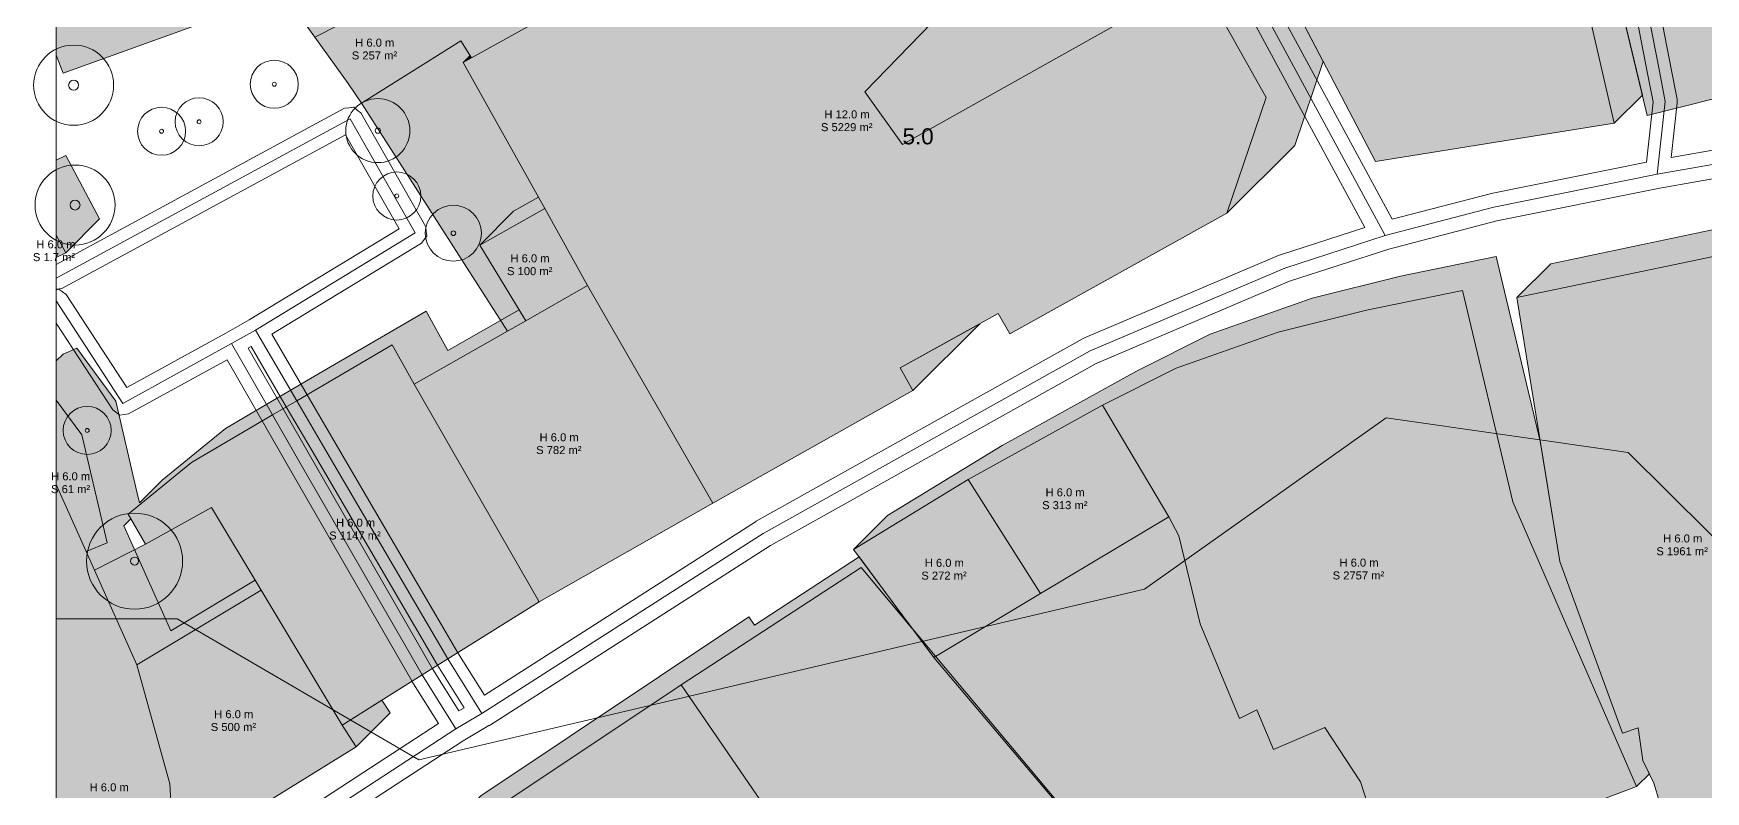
# Model space of a CAD drawing. Header units: metres. Extents: x -4 to 969, y -5 to 964.
# Drawn here: x -2.8 to 206.1, y 167.8 to 262.5 of the extents above; entities that cross this region are included whole.
import ezdxf

# ---------------------------------------------------------------- set-up
doc = ezdxf.new("R2010")
doc.units = ezdxf.units.M
doc.header["$MEASUREMENT"] = 0
for name, color, linetype, lineweight, true_color in [('TPX_BUILDING_AREAS_TEXT', 7, 'CONTINUOUS', 0, 0x000000), ('TPX_BUILDING_HEIGHTS_TEXT', 7, 'CONTINUOUS', 0, 0x000000), ('TPX_BUILDINGS', 7, 'CONTINUOUS', 0, 0x000000), ('TPX_BUILDINGS_HATCH', 7, 'CONTINUOUS', 0, 0xf0f0f0), ('TPX_BUILDINGS_SHADOWS_HATCH', 7, 'CONTINUOUS', 0, 0x000000), ('TPX_BUILDINGS_SHADOWS_OUTLINES', 7, 'CONTINUOUS', 0, 0x000000), ('TPX_CONTOUR_LINES_5M', 7, 'CONTINUOUS', 0, 0x969696), ('TPX_CONTOUR_LINES_5M_TEXT', 7, 'CONTINUOUS', 0, 0x000000), ('TPX_FRAME_PROJECT', 7, 'CONTINUOUS', 0, 0x000000), ('TPX_ROADS_AXES', 7, 'CONTINUOUS', 0, 0x323232), ('TPX_ROADS_CONTOURS', 7, 'CONTINUOUS', 0, 0x646464), ('TPX_VEGETATION_GREEN_SPACES', 7, 'CONTINUOUS', 0, 0x58ba48), ('TPX_VEGETATION_GREEN_SPACES_HATCH', 7, 'CONTINUOUS', 0, 0x58ba48), ('TPX_VEGETATION_TREES_INDIVIDUAL', 7, 'CONTINUOUS', 0, 0x136734)]:
    doc.layers.add(name, color=color, linetype=linetype, lineweight=lineweight, true_color=true_color)
doc.styles.add('TPX_TEXTE', font='arial.ttf')

# ---------------------------------------------------------------- blocks, each defined once
blk = doc.blocks.new('TREETR003_CR040')
at = {"layer": 'TPX_VEGETATION_TREES_INDIVIDUAL'}
for radius in [4, 0.3333333333333333]:
    blk.add_circle((0, 0, 0.0361), radius, dxfattribs=at)
blk = doc.blocks.new('TREETR003_CR030')
at = {"layer": 'TPX_VEGETATION_TREES_INDIVIDUAL'}
for radius in [3, 0.25]:
    blk.add_circle((0, 0, 0.0361), radius, dxfattribs=at)
blk = doc.blocks.new('TREETR005_CR060')
at = {"layer": 'TPX_VEGETATION_TREES_INDIVIDUAL'}
for radius in [6, 0.5]:
    blk.add_circle((0, 0, 0.0361), radius, dxfattribs=at)
blk = doc.blocks.new('TREETR003_CR035')
at = {"layer": 'TPX_VEGETATION_TREES_INDIVIDUAL'}
for radius in [3.5, 0.2916666666666667]:
    blk.add_circle((0, 0, 0.0361), radius, dxfattribs=at)
blk = doc.blocks.new('TREETR006_CR050')
at = {"layer": 'TPX_VEGETATION_TREES_INDIVIDUAL'}
for radius in [5, 0.625]:
    blk.add_circle((0, 0, 0.0361), radius, dxfattribs=at)

msp = doc.modelspace()

# ---------------------------------------------------------------- hatches: boundary and pattern name
at = {"layer": 'TPX_BUILDINGS_HATCH'}
for points in [[(200.79963053029496, 315.4842829296831), (184.45980299275834, 312.04356523253955), (198.80920923512895, 252.22733731963672), (212.0941594914766, 255.53783364989795), (207.49844682973344, 273.7262625286821), (203.2902396993013, 290.41190381743945), (206.69323099416215, 291.37245221831836), (205.53150118154008, 295.60437341430224), (200.79963053029496, 315.4842829296831)], [(182.6000017003389, 303.601138551021), (140.8434089497896, 292.370576340938), (164.8450597600313, 246.48127408721484), (194.68349874776322, 251.25369973876514), (182.6000017003389, 303.601138551021)], [(51.88423574727494, 259.4114069531206), (50.86740434926469, 258.8445992062334), (61.03719080251176, 240.5833401272539), (66.39725340169389, 230.95587774016894), (82.0345834569307, 203.79728551604785), (107.03958357137162, 217.855777222896), (105.4437803105684, 220.6821245739702), (117.71143759053666, 227.495088059688), (119.15315473836381, 224.94475694396533), (146.27979791921098, 239.99339433410205), (151.1998895482393, 254.448870141292), (143.20966470998246, 268.66902967193164), (141.29624498647172, 267.61315007903613), (134.09845293324906, 280.42012353637256), (135.65105951589067, 281.2759451458696), (125.07457483571488, 300.06682344176807), (65.95595777791459, 267.22463079192676), (51.88423574727494, 259.4114069531206)], [(-1.4039687812328339e-07, 272.33802743651904), (-1.4039687812328339e-07, 259.76199098327197), (0.8808277633506805, 257.5100674221758), (28.39417825010605, 267.4398779461626), (32.31890664366074, 261.98827882506885), (41.43878159788437, 266.64714475371875), (39.438244679244235, 269.3175472805742), (35.61740575102158, 276.7709221432451), (39.390056469710544, 278.6834730694536), (33.508835652144626, 294.52402921416797), (27.405800679000095, 291.8529991696123), (30.23936734464951, 285.0050396511797), (20.832760670455173, 281.06413598754443), (10.430787899764255, 276.71130033233203), (-1.4039687812328339e-07, 272.33802743651904)], [(41.438782103476115, 266.64714475371875), (32.318906195578165, 261.98827882506885), (36.4635499791475, 256.2166161129717), (38.14592684071977, 253.75542112090625), (46.191518195089884, 258.80935807921924), (50.542260535177775, 261.5418200085405), (51.88423574727494, 259.4114069531206), (65.95595777791459, 267.22463079192676), (62.12642896932084, 273.8707499096636), (42.85800112050492, 264.30684800841846), (41.438782103476115, 266.64714475371875)], [(61.03719080251176, 240.5833401272539), (52.91360700887162, 236.00467153289355), (58.67828501027543, 226.57738633849658), (66.39725340169389, 230.95587774016894), (61.03719080251176, 240.5833401272539)], [(-2.0721927285194397e-08, 237.28160424926318), (-2.0721927285194397e-08, 234.4580139706377), (1.1847200186457485, 235.0633377621416), (-2.0721927285194397e-08, 237.28160424926318)], [(207.0609325246187, 234.5910238812212), (182.52368009847123, 229.45751901366748), (187.8836234883638, 196.50890203216113), (195.73001039784867, 175.03434606292285), (197.6663612202974, 175.72538037993945), (198.2582506017061, 171.63561101653613), (199.63507974904496, 168.79759450652637), (201.7353948430391, 161.80382962920703), (204.44813001912553, 162.89513250091113), (205.51547945302445, 161.0735745022539), (211.040314085898, 162.9689545223955), (216.94677580159623, 165.45147748687305), (222.84244192403276, 167.87868161895312), (221.82465303700883, 171.54705186584033), (224.54749716084916, 172.9369492123369), (224.06962049764115, 175.42363877990283), (214.13556612294633, 222.75681539275683), (209.49492014211137, 221.87019201018848), (207.0609325246187, 234.5910238812212)], [(56.404169447836466, 225.27722593047656), (44.70547235768754, 218.63175054290332), (60.34279001515824, 191.4731506893877), (82.0345834569307, 203.79728551604785), (66.39725340169389, 230.95587774016894), (58.67828501027543, 226.57738633849658), (56.404169447836466, 225.27722593047656)], [(139.9389213399263, 220.6352657864336), (130.72036398213822, 216.0203289578203), (139.01640547078568, 202.08853193023242), (140.28244818013627, 199.70357652404346), (142.94159353536088, 188.68629499175586), (147.8697761372896, 176.87921758391894), (150.0240558461519, 177.95788903930224), (152.11858118337113, 173.0208811352495), (158.49517954152543, 175.77010484435596), (162.9602836446138, 168.9820265362505), (167.80954016011674, 154.08956857421435), (174.67733991902787, 157.4041294644121), (183.83891714375932, 162.8150877545122), (185.8841861562105, 163.71652837493457), (187.40850294393022, 159.05436750152148), (192.29800928395707, 161.0143055508379), (190.7512630299898, 165.86438794829883), (197.4789365605684, 168.3823895046953), (181.9930909947725, 203.9453892300371), (175.69877756398637, 230.36720319488086), (163.7255071477266, 227.91186853148974), (152.69489801686723, 225.13850732543506), (139.9389213399263, 220.6352657864336)], [(16.906871207174845, 208.87805696227588), (8.99667394917924, 202.39803548553027), (11.175370581564493, 198.67762895324267), (19.419426329550333, 203.25662370421924), (25.624734290060587, 192.9017052242998), (35.72484720509965, 176.05565782287158), (45.72725427907426, 182.32039781310596), (48.919277556356974, 184.31978269317187), (60.34279001515824, 191.4731506893877), (44.70547235768754, 218.63175054290332), (41.96493566792924, 223.5448345730547), (30.048152335104533, 216.56701513030566), (27.041610129293986, 214.8114256451372), (16.906871207174845, 208.87805696227588)], [(-5.238689482212067e-09, 216.63621564605273), (-5.238689482212067e-09, 206.10078855254687), (3.7313985772198066, 197.76105256774463), (6.345609659678303, 198.84100480773486), (5.846871370798908, 200.96272702910937), (3.1868705697124824, 212.30069204070605), (-5.238689482212067e-09, 216.63621564605273)], [(130.72036398213822, 216.0203289578203), (113.93692339223344, 206.75087590911426), (122.98949087422807, 192.48946328856982), (139.01640547078568, 202.08853193023242), (130.72036398213822, 216.0203289578203)], [(-1.6845297068357468e-07, 206.10078855254687), (-1.6845297068357468e-07, 151.57709546783008), (14.757322142948397, 159.27724309661426), (14.216142485965975, 168.71919007995166), (10.078876326908357, 183.5694298336748), (4.789275000919588, 195.40868230559863), (3.7313984140055254, 197.76105256774463), (-1.6845297068357468e-07, 206.10078855254687)], [(113.93692339223344, 206.75087590911426), (99.62687624257524, 198.00809999206103), (109.64099157613236, 184.50132318236865), (122.98949087422807, 192.48946328856982), (113.93692339223344, 206.75087590911426)], [(122.98949087422807, 192.48946328856982), (109.64099157613236, 184.50132318236865), (147.68997038167436, 139.53609605529346), (148.48354948323686, 137.71376748778857), (151.69831217091996, 139.41466279723682), (149.05842340749223, 143.57608361938037), (160.42262876790483, 148.45138498046435), (161.9324630574556, 148.94217630126514), (164.5274623708101, 145.16765733459033), (176.03299940389115, 150.40827222564258), (176.04323519032914, 150.6626333782915), (174.67733991902787, 157.4041294644121), (167.80954016011674, 154.08956857421435), (162.9602836446138, 168.9820265362505), (158.49517954152543, 175.77010484435596), (152.11858118337113, 173.0208811352495), (150.0240558461519, 177.95788903930224), (147.8697761372896, 176.87921758391894), (142.94159353536088, 188.68629499175586), (140.28244818013627, 199.70357652404346), (139.01640547078568, 202.08853193023242), (122.98949087422807, 192.48946328856982)], [(100.56402242940385, 195.75491567351855), (78.06845796864945, 181.08423181273974), (104.28242243092973, 142.89741845824756), (118.0215562657686, 124.87841172912158), (119.92437589925248, 125.81262155272998), (147.68997038167436, 139.53609605529346), (100.56402242940385, 195.75491567351855)], [(25.624734290060587, 192.9017052242998), (10.078875906881876, 183.5694298336748), (14.21614301961381, 168.71919007995166), (14.757321722921915, 159.27724309661426), (37.48456514638383, 173.35140462615527), (35.72484720509965, 176.05565782287158), (25.624734290060587, 192.9017052242998)], [(49.910251982626505, 151.18196817138232), (40.79512537282426, 144.82019563415088), (75.1850494222017, 127.66636319854297), (79.1880601720186, 125.54342218139209), (104.28242243092973, 142.89741845824756), (78.06845796864945, 181.08423181273974), (44.567000754293986, 158.71953340270557), (49.910251982626505, 151.18196817138232)]]:
    msp.add_hatch(color=256, dxfattribs=at).paths.add_polyline_path(points)
at = {"layer": 'TPX_BUILDINGS_SHADOWS_HATCH'}
for points in [[(44.81845320027787, 272.0417131970171), (39.43826044362504, 269.31754346587695), (41.43878877919633, 266.6471523831133), (42.85800493520219, 264.3068613598589), (62.12642420094926, 273.87075944640674), (65.95596063893754, 267.2246441433672), (125.0745700673433, 300.0668320248369), (135.65106619161088, 281.27595277526416), (134.0984672383638, 280.4201197216753), (141.29624880116899, 267.6131643841509), (143.20965994161088, 268.6690382550005), (151.19989813130815, 254.44887490966357), (146.27981413167436, 239.99341054656543), (154.76507986348588, 248.47867532470264), (158.32689607900102, 258.9434761593584), (143.62257135671098, 287.05701013305224), (142.8344396428438, 288.45932622649707), (142.87033689778764, 288.4952234814409), (140.84340036672074, 292.3705715725664), (182.59999883931596, 303.60114808776416), (194.68350637715776, 251.2537092755083), (198.199343092856, 254.76954599120654), (185.5506442860933, 307.4962915966753), (145.08604944508988, 296.6132168362383), (142.01066816609818, 293.5378365109209), (133.55985582631547, 308.55210443236865), (92.0597585515352, 285.4975361416582), (94.45226419728715, 287.89004178741015), (93.53628099721391, 289.65702577331103), (88.48100126546342, 286.98203607299365), (90.20963037770707, 283.6474079678301), (77.57968271535356, 277.1651568005327), (77.46408975881059, 277.3891968319658), (74.4412397221895, 275.70991178252734), (69.37486971181352, 272.8968462536577), (66.71520555776078, 277.5126728604082), (61.084348090109415, 274.4981178829912), (60.672801382956095, 275.28604264953174), (47.100641615805216, 268.54948850371875), (45.68142259877641, 270.88978524901904), (44.81845320027787, 272.0417131970171)], [(51.710306532797404, 259.68750329711474), (50.867429144796915, 258.84462495543994), (51.8842214421602, 259.41141076781787), (51.710306532797404, 259.68750329711474)], [(186.76632059377152, 233.70015950896777), (182.52369249623735, 229.4575314114336), (207.06093061727006, 234.59103437163867), (230.82263601582963, 239.02572675445117), (233.45328844350297, 226.47131582000293), (243.04741419118363, 179.27042432525195), (235.9178603963228, 222.3425707409624), (232.0221380071016, 240.83153100707568), (261.64738024037797, 243.5355925152544), (261.68810308736283, 244.63043351867236), (307.8564771489473, 248.58638711669482), (312.372062094626, 247.21685357787646), (316.54497469228227, 243.09292932250537), (317.9431918935152, 236.55056424834765), (322.2885173634859, 202.294271905208), (332.89511144917924, 212.90086503722705), (328.5497840718599, 247.1571640560869), (327.15156973164994, 253.69952340819873), (322.97866094869096, 257.8234457562212), (318.4630798177095, 259.19297834136523), (272.2947152928682, 255.23703523376025), (264.7300237492891, 247.67234369018115), (236.26478803914506, 245.0741734097246), (234.31985128682572, 243.12923665740527), (211.30357301991899, 238.8336653301958), (186.76632059377152, 233.70015950896777)], [(1.4435499906539917e-07, 246.61335893371142), (1.4435499906539917e-07, 237.2816176007036), (1.1847259057685733, 235.06334539153613), (5.427359725348651, 239.3059782574419), (1.2110606683418155, 247.20056386687793), (1.4435499906539917e-07, 246.61335893371142)], [(57.156247504171915, 240.24731298186816), (52.913632758078165, 236.0046972821001), (61.03717745107133, 240.58334394195117), (60.25245607655961, 241.99241872527637), (57.156247504171915, 240.24731298186816)], [(103.86951673787553, 202.25074144103564), (99.62690580647904, 198.00812955596484), (113.93695200246293, 206.75090451934375), (130.72038782399613, 216.02035279967822), (139.93891657155473, 220.63527532317676), (152.69489515584428, 225.13851686217822), (163.72550524037797, 227.9118780682329), (175.69877565663774, 230.36721273162402), (181.99310053151567, 203.94539304473437), (197.47894418996293, 168.38239904143848), (199.0663741902681, 169.96982808806933), (198.25824201863725, 171.63560720183887), (197.66635359090287, 175.72536702849902), (195.73001325887162, 175.0343365261797), (187.88361395162065, 196.50889917113818), (185.4410127477022, 211.52404065825976), (179.94141805928666, 234.60984369018115), (167.9681485967012, 232.15450998046435), (156.93753851216752, 229.38114782073535), (144.1815618352266, 224.87790628173389), (134.96300447743852, 220.2629694531206), (118.17956388753373, 210.99351735808887), (103.86951673787553, 202.25074144103564)], [(-3.3248215913772583e-07, 221.54307790496387), (-3.3248215913772583e-07, 216.6362251827959), (3.1868788255378604, 212.30069871642627), (5.846880580298603, 200.962728936458), (6.345617915503681, 198.84101434447803), (3.7314116014167666, 197.76104684569873), (4.789283419959247, 195.4086870739702), (10.078879977576435, 183.56944604613818), (25.624720240943134, 192.90170808532275), (24.87737527024001, 194.14881749846973), (14.321516658179462, 187.8120712826494), (9.031915332190692, 199.65132375457324), (8.449973727576435, 200.94536920287646), (9.33126416336745, 201.82665868499316), (8.996665622107685, 202.3980307171587), (16.906864787451923, 208.8780645916704), (27.041605616919696, 214.81143518188037), (30.048147822730243, 216.5670237133745), (41.964930201880634, 223.54484315612353), (44.70547547470778, 218.63176484801807), (56.40416493546218, 225.2772345135454), (58.67827096115798, 226.57739015319385), (57.850351001136005, 227.93133016326465), (48.948113108985126, 222.8743910382036), (46.207576419226825, 227.78747506835498), (34.29079308640212, 220.80965562560596), (31.28425088059157, 219.05406709411182), (21.14951195847243, 213.12069745757617), (13.239314700476825, 206.64067693450488), (10.415822650305927, 203.81718488433398), (10.089511538855731, 205.20536752440967), (7.429511691443622, 216.54333348968066), (2.5707155717536807, 223.15339799621142), (0.8535639299079776, 222.396642167354), (-3.3248215913772583e-07, 221.54307790496387)], [(106.7418121175142, 221.40298791625537), (105.44379366200883, 220.68212075927295), (107.03959024709184, 217.85578485229053), (115.38921011250932, 226.205404717708), (106.7418121175142, 221.40298791625537)], [(32.555226691183634, 154.47491498687305), (24.06997144978959, 145.98966069915332), (30.706307776388712, 149.84539075591601), (34.991075880941935, 152.67718072631396), (44.56699503224809, 158.7195419857744), (78.06845224660356, 181.0842403958086), (100.56401670735795, 195.7549242565874), (106.91185892384965, 188.18228955962695), (100.3208383397432, 197.07208486297168), (87.2535194234224, 188.55011602141894), (86.55373895925004, 189.56951280334033), (53.05228269856889, 167.20481439330615), (48.80964124959428, 162.96217389800586), (41.335958846029826, 158.24631448485889), (39.191552527365275, 158.3306364605669), (32.555226691183634, 154.47491498687305)], [(40.700418837484904, 179.1719622204546), (35.72486055654008, 176.05565400817432), (37.484571822104044, 173.3514122555498), (41.72720564168412, 177.59404512145557), (40.700418837484904, 179.1719622204546)]]:
    msp.add_hatch(color=256, dxfattribs=at).paths.add_polyline_path(points)
at = {"layer": 'TPX_VEGETATION_GREEN_SPACES_HATCH'}
for points in [[(46.191518195089884, 258.80935807921924), (38.14592684071977, 253.75542112090625), (56.404169447836466, 225.27722593047656), (58.67828501027543, 226.57738633849658), (52.91360700887162, 236.00467153289355), (61.03719080251176, 240.5833401272539), (50.86740434926469, 258.8445992062334), (51.88423574727494, 259.4114069531206), (50.542260535177775, 261.5418200085405), (46.191518195089884, 258.80935807921924)], [(11.175370581564493, 198.67762895324267), (4.789274580893107, 195.40868230559863), (10.078875906881876, 183.5694298336748), (25.624734290060587, 192.9017052242998), (19.419426329550333, 203.25662370421924), (11.175370581564493, 198.67762895324267)]]:
    msp.add_hatch(color=256, dxfattribs=at).paths.add_polyline_path(points)

# ---------------------------------------------------------------- linework, layer by layer
at = {"layer": 'TPX_BUILDINGS', "elevation": 0.042100000000000005}
for points in [[(200.79963053029496, 315.4842829296831), (184.45980299275834, 312.04356523253955), (198.80920923512895, 252.22733731963672), (212.0941594914766, 255.53783364989795), (207.49844682973344, 273.7262625286821), (203.2902396993013, 290.41190381743945), (206.69323099416215, 291.37245221831836), (205.53150118154008, 295.60437341430224)], [(182.6000017003389, 303.601138551021), (140.8434089497896, 292.370576340938), (164.8450597600313, 246.48127408721484), (194.68349874776322, 251.25369973876514)], [(51.88423574727494, 259.4114069531206), (50.86740434926469, 258.8445992062334), (61.03719080251176, 240.5833401272539), (66.39725340169389, 230.95587774016894), (82.0345834569307, 203.79728551604785), (107.03958357137162, 217.855777222896), (105.4437803105684, 220.6821245739702), (117.71143759053666, 227.495088059688), (119.15315473836381, 224.94475694396533), (146.27979791921098, 239.99339433410205), (151.1998895482393, 254.448870141292), (143.20966470998246, 268.66902967193164), (141.29624498647172, 267.61315007903613), (134.09845293324906, 280.42012353637256), (135.65105951589067, 281.2759451458696), (125.07457483571488, 300.06682344176807), (65.95595777791459, 267.22463079192676)], [(-1.4039687812328339e-07, 272.33802743651904), (-1.4039687812328339e-07, 259.76199098327197), (0.8808277633506805, 257.5100674221758), (28.39417825010605, 267.4398779461626), (32.31890664366074, 261.98827882506885), (41.43878159788437, 266.64714475371875), (39.438244679244235, 269.3175472805742), (35.61740575102158, 276.7709221432451), (39.390056469710544, 278.6834730694536), (33.508835652144626, 294.52402921416797), (27.405800679000095, 291.8529991696123), (30.23936734464951, 285.0050396511797), (20.832760670455173, 281.06413598754443), (10.430787899764255, 276.71130033233203)], [(41.438782103476115, 266.64714475371875), (32.318906195578165, 261.98827882506885), (36.4635499791475, 256.2166161129717), (38.14592684071977, 253.75542112090625), (46.191518195089884, 258.80935807921924), (50.542260535177775, 261.5418200085405), (51.88423574727494, 259.4114069531206), (65.95595777791459, 267.22463079192676), (62.12642896932084, 273.8707499096636), (42.85800112050492, 264.30684800841846)], [(61.03719080251176, 240.5833401272539), (52.91360700887162, 236.00467153289355), (58.67828501027543, 226.57738633849658), (66.39725340169389, 230.95587774016894)], [(-2.0721927285194397e-08, 237.28160424926318), (-2.0721927285194397e-08, 234.4580139706377), (1.1847200186457485, 235.0633377621416)], [(207.0609325246187, 234.5910238812212), (182.52368009847123, 229.45751901366748), (187.8836234883638, 196.50890203216113), (195.73001039784867, 175.03434606292285), (197.6663612202974, 175.72538037993945), (198.2582506017061, 171.63561101653613), (199.63507974904496, 168.79759450652637), (201.7353948430391, 161.80382962920703), (204.44813001912553, 162.89513250091113), (205.51547945302445, 161.0735745022539), (211.040314085898, 162.9689545223955), (216.94677580159623, 165.45147748687305), (222.84244192403276, 167.87868161895312), (221.82465303700883, 171.54705186584033), (224.54749716084916, 172.9369492123369), (224.06962049764115, 175.42363877990283), (214.13556612294633, 222.75681539275683), (209.49492014211137, 221.87019201018848)], [(56.404169447836466, 225.27722593047656), (44.70547235768754, 218.63175054290332), (60.34279001515824, 191.4731506893877), (82.0345834569307, 203.79728551604785), (66.39725340169389, 230.95587774016894), (58.67828501027543, 226.57738633849658)], [(139.9389213399263, 220.6352657864336), (130.72036398213822, 216.0203289578203), (139.01640547078568, 202.08853193023242), (140.28244818013627, 199.70357652404346), (142.94159353536088, 188.68629499175586), (147.8697761372896, 176.87921758391894), (150.0240558461519, 177.95788903930224), (152.11858118337113, 173.0208811352495), (158.49517954152543, 175.77010484435596), (162.9602836446138, 168.9820265362505), (167.80954016011674, 154.08956857421435), (174.67733991902787, 157.4041294644121), (183.83891714375932, 162.8150877545122), (185.8841861562105, 163.71652837493457), (187.40850294393022, 159.05436750152148), (192.29800928395707, 161.0143055508379), (190.7512630299898, 165.86438794829883), (197.4789365605684, 168.3823895046953), (181.9930909947725, 203.9453892300371), (175.69877756398637, 230.36720319488086), (163.7255071477266, 227.91186853148974), (152.69489801686723, 225.13850732543506)], [(16.906871207174845, 208.87805696227588), (8.99667394917924, 202.39803548553027), (11.175370581564493, 198.67762895324267), (19.419426329550333, 203.25662370421924), (25.624734290060587, 192.9017052242998), (35.72484720509965, 176.05565782287158), (45.72725427907426, 182.32039781310596), (48.919277556356974, 184.31978269317187), (60.34279001515824, 191.4731506893877), (44.70547235768754, 218.63175054290332), (41.96493566792924, 223.5448345730547), (30.048152335104533, 216.56701513030566), (27.041610129293986, 214.8114256451372)], [(-5.238689482212067e-09, 216.63621564605273), (-5.238689482212067e-09, 206.10078855254687), (3.7313985772198066, 197.76105256774463), (6.345609659678303, 198.84100480773486), (5.846871370798908, 200.96272702910937), (3.1868705697124824, 212.30069204070605)], [(130.72036398213822, 216.0203289578203), (113.93692339223344, 206.75087590911426), (122.98949087422807, 192.48946328856982), (139.01640547078568, 202.08853193023242)], [(-1.6845297068357468e-07, 206.10078855254687), (-1.6845297068357468e-07, 151.57709546783008), (14.757322142948397, 159.27724309661426), (14.216142485965975, 168.71919007995166), (10.078876326908357, 183.5694298336748), (4.789275000919588, 195.40868230559863), (3.7313984140055254, 197.76105256774463)], [(113.93692339223344, 206.75087590911426), (99.62687624257524, 198.00809999206103), (109.64099157613236, 184.50132318236865), (122.98949087422807, 192.48946328856982)], [(122.98949087422807, 192.48946328856982), (109.64099157613236, 184.50132318236865), (147.68997038167436, 139.53609605529346), (148.48354948323686, 137.71376748778857), (151.69831217091996, 139.41466279723682), (149.05842340749223, 143.57608361938037), (160.42262876790483, 148.45138498046435), (161.9324630574556, 148.94217630126514), (164.5274623708101, 145.16765733459033), (176.03299940389115, 150.40827222564258), (176.04323519032914, 150.6626333782915), (174.67733991902787, 157.4041294644121), (167.80954016011674, 154.08956857421435), (162.9602836446138, 168.9820265362505), (158.49517954152543, 175.77010484435596), (152.11858118337113, 173.0208811352495), (150.0240558461519, 177.95788903930224), (147.8697761372896, 176.87921758391894), (142.94159353536088, 188.68629499175586), (140.28244818013627, 199.70357652404346), (139.01640547078568, 202.08853193023242)], [(100.56402242940385, 195.75491567351855), (78.06845796864945, 181.08423181273974), (104.28242243092973, 142.89741845824756), (118.0215562657686, 124.87841172912158), (119.92437589925248, 125.81262155272998), (147.68997038167436, 139.53609605529346)], [(25.624734290060587, 192.9017052242998), (10.078875906881876, 183.5694298336748), (14.21614301961381, 168.71919007995166), (14.757321722921915, 159.27724309661426), (37.48456514638383, 173.35140462615527), (35.72484720509965, 176.05565782287158)], [(49.910251982626505, 151.18196817138232), (40.79512537282426, 144.82019563415088), (75.1850494222017, 127.66636319854297), (79.1880601720186, 125.54342218139209), (104.28242243092973, 142.89741845824756), (78.06845796864945, 181.08423181273974), (44.567000754293986, 158.71953340270557)]]:
    msp.add_lwpolyline(points, close=True, dxfattribs=at)
at = {"layer": 'TPX_BUILDINGS_SHADOWS_OUTLINES', "elevation": 0.0391}
for points in [[(182.59999883931596, 303.60114808776416), (194.68350637715776, 251.2537092755083), (198.199343092856, 254.76954599120654), (185.5506442860933, 307.4962915966753)], [(143.20965994161088, 268.6690382550005), (151.19989813130815, 254.44887490966357), (146.27981413167436, 239.99341054656543), (154.76507986348588, 248.47867532470264), (158.32689607900102, 258.9434761593584), (143.62257135671098, 287.05701013305224)], [(327.15156973164994, 253.69952340819873), (322.97866094869096, 257.8234457562212), (318.4630798177095, 259.19297834136523), (272.2947152928682, 255.23703523376025), (264.7300237492891, 247.67234369018115), (236.26478803914506, 245.0741734097246), (234.31985128682572, 243.12923665740527), (211.30357301991899, 238.8336653301958), (186.76632059377152, 233.70015950896777), (182.52369249623735, 229.4575314114336), (207.06093061727006, 234.59103437163867), (230.82263601582963, 239.02572675445117), (233.45328844350297, 226.47131582000293), (243.04741419118363, 179.27042432525195), (235.9178603963228, 222.3425707409624), (232.0221380071016, 240.83153100707568), (261.64738024037797, 243.5355925152544), (261.68810308736283, 244.63043351867236), (307.8564771489473, 248.58638711669482), (312.372062094626, 247.21685357787646), (316.54497469228227, 243.09292932250537), (317.9431918935152, 236.55056424834765), (322.2885173634859, 202.294271905208), (332.89511144917924, 212.90086503722705)]]:
    msp.add_lwpolyline(points, dxfattribs=at)
for points in [[(51.710306532797404, 259.68750329711474), (50.867429144796915, 258.84462495543994), (51.8842214421602, 259.41141076781787)], [(1.4435499906539917e-07, 246.61335893371142), (1.4435499906539917e-07, 237.2816176007036), (1.1847259057685733, 235.06334539153613), (5.427359725348651, 239.3059782574419), (1.2110606683418155, 247.20056386687793)], [(57.156247504171915, 240.24731298186816), (52.913632758078165, 236.0046972821001), (61.03717745107133, 240.58334394195117), (60.25245607655961, 241.99241872527637)], [(103.86951673787553, 202.25074144103564), (99.62690580647904, 198.00812955596484), (113.93695200246293, 206.75090451934375), (130.72038782399613, 216.02035279967822), (139.93891657155473, 220.63527532317676), (152.69489515584428, 225.13851686217822), (163.72550524037797, 227.9118780682329), (175.69877565663774, 230.36721273162402), (181.99310053151567, 203.94539304473437), (197.47894418996293, 168.38239904143848), (199.0663741902681, 169.96982808806933), (198.25824201863725, 171.63560720183887), (197.66635359090287, 175.72536702849902), (195.73001325887162, 175.0343365261797), (187.88361395162065, 196.50889917113818), (185.4410127477022, 211.52404065825976), (179.94141805928666, 234.60984369018115), (167.9681485967012, 232.15450998046435), (156.93753851216752, 229.38114782073535), (144.1815618352266, 224.87790628173389), (134.96300447743852, 220.2629694531206), (118.17956388753373, 210.99351735808887)], [(-3.3248215913772583e-07, 221.54307790496387), (-3.3248215913772583e-07, 216.6362251827959), (3.1868788255378604, 212.30069871642627), (5.846880580298603, 200.962728936458), (6.345617915503681, 198.84101434447803), (3.7314116014167666, 197.76104684569873), (4.789283419959247, 195.4086870739702), (10.078879977576435, 183.56944604613818), (25.624720240943134, 192.90170808532275), (24.87737527024001, 194.14881749846973), (14.321516658179462, 187.8120712826494), (9.031915332190692, 199.65132375457324), (8.449973727576435, 200.94536920287646), (9.33126416336745, 201.82665868499316), (8.996665622107685, 202.3980307171587), (16.906864787451923, 208.8780645916704), (27.041605616919696, 214.81143518188037), (30.048147822730243, 216.5670237133745), (41.964930201880634, 223.54484315612353), (44.70547547470778, 218.63176484801807), (56.40416493546218, 225.2772345135454), (58.67827096115798, 226.57739015319385), (57.850351001136005, 227.93133016326465), (48.948113108985126, 222.8743910382036), (46.207576419226825, 227.78747506835498), (34.29079308640212, 220.80965562560596), (31.28425088059157, 219.05406709411182), (21.14951195847243, 213.12069745757617), (13.239314700476825, 206.64067693450488), (10.415822650305927, 203.81718488433398), (10.089511538855731, 205.20536752440967), (7.429511691443622, 216.54333348968066), (2.5707155717536807, 223.15339799621142), (0.8535639299079776, 222.396642167354)], [(106.7418121175142, 221.40298791625537), (105.44379366200883, 220.68212075927295), (107.03959024709184, 217.85578485229053), (115.38921011250932, 226.205404717708)], [(32.555226691183634, 154.47491498687305), (24.06997144978959, 145.98966069915332), (30.706307776388712, 149.84539075591601), (34.991075880941935, 152.67718072631396), (44.56699503224809, 158.7195419857744), (78.06845224660356, 181.0842403958086), (100.56401670735795, 195.7549242565874), (106.91185892384965, 188.18228955962695), (100.3208383397432, 197.07208486297168), (87.2535194234224, 188.55011602141894), (86.55373895925004, 189.56951280334033), (53.05228269856889, 167.20481439330615), (48.80964124959428, 162.96217389800586), (41.335958846029826, 158.24631448485889), (39.191552527365275, 158.3306364605669)], [(40.700418837484904, 179.1719622204546), (35.72486055654008, 176.05565400817432), (37.484571822104044, 173.3514122555498), (41.72720564168412, 177.59404512145557)]]:
    msp.add_lwpolyline(points, close=True, dxfattribs=at)
at = {"layer": 'TPX_CONTOUR_LINES_5M', "elevation": 0.04810000000000001}
for points in [[(135.9708122445736, 291.1944189823698), (101.02757663861848, 255.17835607449524), (105.75507619022392, 248.60853739804588), (135.9708122445736, 265.5196182075888), (135.9708122445736, 291.1944189823698)], [(129.25551108154468, 0), (129.25551108154468, 15.010491533903405), (97.60265872662421, 75.05245766905136), (105.75507619022392, 82.79885606607422), (135.9708122445736, 66.3003955075983), (166.1865482990397, 96.24886213592254), (196.4022843533894, 71.4511285959743), (246.23415315232705, 75.05245766905136), (245.83780901052523, 105.07344073662534), (222.05938502564095, 135.09442380419932), (211.55476124573033, 195.13638993934728), (196.4022843533894, 210.09252400579862), (166.1865482990397, 214.44160675769672), (135.9708122445736, 193.03703663521446), (45.323604081524536, 171.69747405592352), (15.107868027174845, 189.3459096092265), (0, 189.3459096092265)]]:
    msp.add_lwpolyline(points, dxfattribs=at)
at = {"layer": 'TPX_FRAME_PROJECT', "elevation": 0.0001}
msp.add_lwpolyline([(0, 0), (966.9035537395393, 0), (966.9035537395393, 960.671458162833), (0, 960.671458162833)], close=True, dxfattribs=at)
at = {"layer": 'TPX_ROADS_AXES', "elevation": 0.030099999999999995}
for points in [[(90.07689131062943, 377.705742318416), (95.80011690419633, 367.43794484832324), (112.51850641530473, 337.46263261535205), (113.03579748433549, 336.535220582271), (146.49249590199906, 273.4221033642534), (166.04285658162553, 237.20703931548633)], [(200.03448904317338, 244.86620183684863), (201.06017339986283, 253.96976037719287), (200.31581342977006, 257.76053758361377), (196.89335478108842, 275.41042752959765)], [(321.38646829884965, 258.2116827557329), (309.02592504781205, 257.18168016173877), (301.8440364674898, 256.53116651275195), (280.9985326604219, 254.82488008239307), (260.05450189870317, 253.10726972320117), (230.10261286061723, 249.73882528045215), (223.64368761342485, 249.01295610168017), (200.03448904317338, 244.86620183684863), (179.63378179830033, 240.75059838988818), (166.04285658162553, 237.20703931548633)], [(36.738780158688314, 251.7942194531206), (1.3702083379030228e-07, 231.90947576262988)], [(44.87141454976518, 237.5412659237627), (36.738780386862345, 251.7942194531206)], [(1.3702083379030228e-07, 229.04180379607715), (8.311740058590658, 216.24063344695605), (21.913570541073568, 223.70972200133838), (24.887445586849935, 225.39887185790576), (44.871414321591146, 237.5412659237627)], [(166.04285658162553, 237.20703931548633), (153.50462568562943, 233.157779176021), (129.17911089223344, 222.81662412383594), (88.33103693288285, 199.98892350890674), (53.187338240561076, 177.49796529510058), (49.929361708578654, 175.58685823180713), (23.050497420248576, 158.0620245526079)], [(21.9135707692476, 223.70972200133838), (27.041610129293986, 214.8114256451372), (30.166910536703654, 209.36864038207568), (45.72725427907426, 182.32039781310596), (49.929361708578654, 175.58685823180713)], [(24.887445815023966, 225.39887185790576), (30.048152335104533, 216.56701513030566), (33.27219522756059, 211.05815931060351), (48.919277556356974, 184.31978269317187), (53.187338240561076, 177.49796529510058)]]:
    msp.add_lwpolyline(points, dxfattribs=at)
at = {"layer": 'TPX_ROADS_CONTOURS', "elevation": 0.027099999999999996}
for points in [[(195.42078405618668, 275.1248831988778), (198.84324270486832, 257.4749932528939), (199.543699324131, 253.9077792407479), (198.6957111954689, 246.38137485994957), (179.2877121567726, 242.46603920473717), (179.19226557016373, 242.4439864398446), (166.9303532242775, 239.24694111361168), (148.03558164834976, 274.2475915194955)], [(313.89125829935074, 271.27354004397057), (318.8225718140602, 259.7540984393563), (308.8806009888649, 258.9256358386483), (301.69371992349625, 258.2747159244027), (280.85576540231705, 256.5690465213265), (259.91146570444107, 254.85141422762536), (259.85892683267593, 254.846307301661), (229.90703779459, 251.47786285891198), (223.44824796915054, 250.75200798525475), (223.34094911813736, 250.73657085909508), (201.7786837220192, 246.94934322847985), (202.55074220895767, 253.80182030214928), (202.53206545114517, 254.25878193392418), (201.78804594278336, 258.04782631411217), (198.36592584848404, 275.69597103609703)], [(144.94631201028824, 272.60246040835045), (163.50400358438492, 238.2261080981698), (152.96680933237076, 234.82308819307946), (152.8199720978737, 234.76829102053307), (128.4944573044777, 224.427135968348), (128.32539945840836, 224.3442616702523), (87.47732549905777, 201.5165610553231), (87.38772302865982, 201.46291782869957), (53.52258783578873, 179.79020550264977), (50.20268255472183, 185.09654858126305), (34.56678396463394, 211.8158135653939), (31.34302431344986, 217.32418587221764), (26.926431715488434, 224.88258984102868), (45.650316298007965, 236.25934841646813), (45.97821909189224, 236.7070946933236), (46.318311750888824, 237.14567806734703), (46.32863336801529, 237.18557980074547), (46.24389177560806, 237.73404171480797), (46.17424780130386, 238.28465321077965), (38.04161363840103, 252.53760674013756), (37.60027223825455, 252.87983849062584), (37.16670233011246, 253.23188545717858), (37.1343680024147, 253.24111607088707), (36.580301344394684, 253.17103531374596), (36.02478414773941, 253.11338951601647), (5.960464477539063e-08, 233.6150937320199), (5.960464477539063e-08, 230.51621487154625), (0.713996946811676, 230.59030582918786), (36.162852346897125, 249.77688171877526), (42.845344603061676, 238.065394902369), (24.127415716648102, 226.69225552096032), (21.182118475437164, 225.01933815493248), (8.811046659946442, 218.22608807100914), (1.2580700516700745, 229.85866310610436), (0.3119831681251526, 230.50900032534264), (5.960464477539063e-08, 230.45120289339684), (5.960464477539063e-08, 226.28735210909508), (7.053669989109039, 215.42377426638268), (7.945907652378082, 214.7859282733407), (9.033733427524567, 214.92582371248864), (21.34760957956314, 221.68766548647545), (25.74139314889908, 214.06347134127282), (28.86670881509781, 208.62065937533043), (44.427052557468414, 181.5724168063607), (44.45471674203873, 181.5262627841439), (47.74592024087906, 176.25237324251793), (22.13380056619644, 159.5534482242074)], [(24.319544851779938, 156.80033161654137), (50.85048872232437, 174.0983243228402), (54.07278162240982, 175.98849918856286), (54.130652487277985, 176.02397110476159), (89.23034864664078, 198.4867692233529), (129.95052534341812, 221.2429948092904), (154.11708933115005, 231.5165782214608), (166.53292948007584, 235.52631142153405), (180.02788454294205, 239.04484798922203), (200.35894495248795, 243.14640095247887), (223.89301496744156, 247.2799592257943)]]:
    msp.add_lwpolyline(points, dxfattribs=at)
msp.add_lwpolyline([(23.966870367527008, 223.15090992464684), (24.339882910251617, 223.36278011812828), (28.75304514169693, 215.81024696840905), (31.977575361728668, 210.30055763735436), (47.624657690525055, 183.56218197359703), (47.64765077829361, 183.52419140352868), (50.96441179513931, 178.22287514223717), (50.296837866306305, 177.8312802554574), (47.01403719186783, 183.0917039157357), (31.46739488840103, 210.11613037600182), (28.34241396188736, 215.55835964693688)], close=True, dxfattribs=at)
at = {"layer": 'TPX_VEGETATION_GREEN_SPACES', "elevation": 0.0031}
for points in [[(46.191518195089884, 258.80935807921924), (38.14592684071977, 253.75542112090625), (56.404169447836466, 225.27722593047656), (58.67828501027543, 226.57738633849658), (52.91360700887162, 236.00467153289355), (61.03719080251176, 240.5833401272539), (50.86740434926469, 258.8445992062334), (51.88423574727494, 259.4114069531206), (50.542260535177775, 261.5418200085405)], [(11.175370581564493, 198.67762895324267), (4.789274580893107, 195.40868230559863), (10.078875906881876, 183.5694298336748), (25.624734290060587, 192.9017052242998), (19.419426329550333, 203.25662370421924)]]:
    msp.add_lwpolyline(points, close=True, dxfattribs=at)

# ---------------------------------------------------------------- block references
at = {"layer": 'TPX_VEGETATION_TREES_INDIVIDUAL'}
for name, p in [('TREETR006_CR050', (2.1772599479882047, 255.99876960366964, 0.0361)), ('TREETR003_CR030', (27.245455675874837, 256.1200347531121, 0.0361)), ('TREETR003_CR030', (13.163244372582994, 250.24413794488646, 0.0361)), ('TREETR003_CR030', (17.859498866833746, 251.42459163349122, 0.0361)), ('TREETR003_CR040', (40.185541803133674, 250.31996968830936, 0.0361)), ('TREETR006_CR050', (2.35067412618082, 241.02682898566127, 0.0361)), ('TREETR003_CR030', (42.5582401228603, 242.155693807872, 0.0361)), ('TREETR003_CR035', (49.620642649475485, 237.50640973798, 0.0361)), ('TREETR003_CR030', (3.8689799265703186, 212.86520183086395, 0.0361)), ('TREETR005_CR060', (9.78924796206411, 196.53992349025793, 0.0361))]:
    msp.add_blockref(name, p, dxfattribs=at)

# ---------------------------------------------------------------- texts
at = {"layer": 'TPX_BUILDING_AREAS_TEXT', "style": 'TPX_TEXTE'}
for s, p in [('S 257 m²', (36.93360750990687, 259.2129143858794, 0.04510000000000001)), ('S 5229 m²', (95.55322619470535, 250.2560015963856, 0.04510000000000001)), ('S 1.7 m²', (-2.909451879421249, 234.01878712424076, 0.04510000000000001)), ('S 100 m²', (56.33215226180585, 232.26877385950752, 0.04510000000000001)), ('S 782 m²', (59.96999655207962, 209.915128450531, 0.04510000000000001)), ('S 61 m²', (-0.6449714564601892, 205.037540630484, 0.04510000000000001)), ('S 313 m²', (123.19300000653902, 203.03508503574574, 0.04510000000000001)), ('S 1147 m²', (34.110391031380274, 199.24226458468473, 0.04510000000000001)), ('S 1961 m²', (199.93912655328626, 197.27603431318013, 0.04510000000000001)), ('S 272 m²', (108.09865671320996, 194.23104517381955, 0.04510000000000001)), ('S 2757 m²', (159.49232324900805, 194.2529007615987, 0.04510000000000001)), ('S 500 m²', (19.311185790773017, 175.31990581848657, 0.04510000000000001))]:
    msp.add_text(s, height=1, dxfattribs=at).set_placement(p)
at = {"layer": 'TPX_BUILDING_HEIGHTS_TEXT', "style": 'TPX_TEXTE'}
for s, p in [('H 6.0 m', (37.35860750990687, 260.8129143858794, 0.04510000000000001)), ('H 12.0 m', (95.97822619470534, 251.85600159638562, 0.04510000000000001)), ('H 6.0 m', (-2.484451879421249, 235.61878712424078, 0.04510000000000001)), ('H 6.0 m', (56.75715226180585, 233.86877385950754, 0.04510000000000001)), ('H 6.0 m', (60.39499655207962, 211.51512845053102, 0.04510000000000001)), ('H 6.0 m', (-0.6449714564601892, 206.637540630484, 0.04510000000000001)), ('H 6.0 m', (123.61800000653903, 204.63508503574576, 0.04510000000000001)), ('H 6.0 m', (34.960391031380276, 200.84226458468476, 0.04510000000000001)), ('H 6.0 m', (200.78912655328625, 198.87603431318016, 0.04510000000000001)), ('H 6.0 m', (108.52365671320997, 195.83104517381958, 0.04510000000000001)), ('H 6.0 m', (160.34232324900805, 195.85290076159873, 0.04510000000000001)), ('H 6.0 m', (19.736185790773014, 176.9199058184866, 0.04510000000000001)), ('H 6.0 m', (4.173077826073859, 167.7873335848097, 0.04510000000000001))]:
    msp.add_text(s, height=1, dxfattribs=at).set_placement(p)
at = {"layer": 'TPX_CONTOUR_LINES_5M_TEXT', "style": 'TPX_TEXTE'}
msp.add_text('5.0', height=2, dxfattribs=at).set_placement((105.75507619022392, 248.60853739804588, 0.04810000000000001))

doc.saveas('drawing.dxf')
